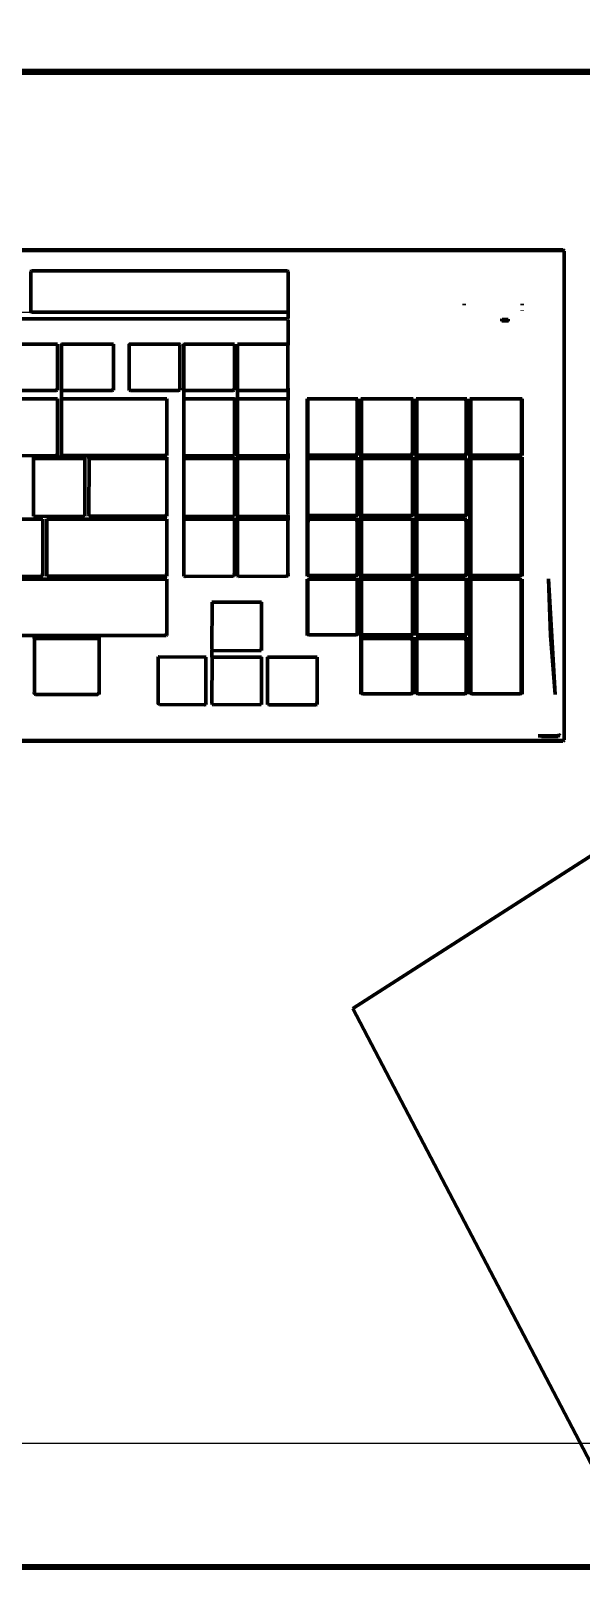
# Model space of a CAD drawing. Header units: millimetres. Extents: x 4307 to 31003, y 2809 to 20009.
# Drawn here: x 15307.6 to 15437.6, y 8490.6 to 8853.5 of the extents above; entities that cross this region are included whole.
import ezdxf

# ---------------------------------------------------------------- set-up
doc = ezdxf.new("R2010")
doc.units = ezdxf.units.MM
doc.layers.add('ProfileEdges', color=7, linetype='Continuous')

msp = doc.modelspace()

# ---------------------------------------------------------------- linework, layer by layer
for p, q in [((15368.2, 8786.99), (15166.43, 8786.99)), ((15368.2, 8787.09), (15368.2, 8786.99)), ((15368.2, 8786.8), (15368.2, 8785.66)), ((15166.43, 8785.66), (15368.2, 8785.66)), ((15418.82, 8785.05), (15420.36, 8785.05)), ((15418.92, 8784.87), (15418.86, 8784.95)), ((15420.36, 8784.95), (15420.29, 8784.87)), ((15420.42, 8785.05), (15420.36, 8785.05)), ((15301.89, 8768.64), (15313.79, 8768.64)), ((15313.79, 8768.98), (15313.88, 8768.98)), ((15313.79, 8768.64), (15313.88, 8768.65)), ((15314.81, 8768.65), (15314.89, 8768.64)), ((15314.89, 8768.64), (15326.79, 8768.61)), ((15326.79, 8768.98), (15327.06, 8768.98)), ((15327.01, 8768.66), (15327.14, 8768.65)), ((15327.06, 8768.98), (15327.14, 8768.98)), ((15330.8, 8768.65), (15330.88, 8768.64)), ((15330.88, 8768.64), (15342.75, 8768.64)), ((15342.75, 8768.98), (15342.84, 8768.98)), ((15342.75, 8768.64), (15342.84, 8768.65)), ((15343.73, 8768.65), (15343.81, 8768.64)), ((15343.81, 8768.64), (15355.61, 8768.64)), ((15355.61, 8768.98), (15355.69, 8768.98)), ((15355.61, 8768.64), (15355.69, 8768.65)), ((15356.38, 8768.98), (15356.72, 8768.98)), ((15356.38, 8768.65), (15356.46, 8768.64)), ((15356.46, 8768.64), (15368.26, 8768.64)), ((15368, 8768.98), (15368.29, 8768.98)), ((15368.26, 8768.64), (15368.34, 8768.65)), ((15368.29, 8768.98), (15368.34, 8768.98)), ((15313.54, 8753.25), (15313.69, 8753.25)), ((15313.75, 8753.26), (15313.88, 8753.25)), ((15313.88, 8753.58), (15313.79, 8753.58)), ((15314.81, 8753.25), (15314.93, 8753.26)), ((15315, 8753.25), (15315.15, 8753.25)), ((15339.37, 8753.25), (15339.53, 8753.25)), ((15339.59, 8753.26), (15339.72, 8753.25)), ((15339.63, 8753.58), (15339.72, 8753.58)), ((15343.73, 8753.25), (15343.85, 8753.26)), ((15343.85, 8753.26), (15343.88, 8753.25)), ((15343.88, 8753.25), (15343.92, 8753.25)), ((15355.35, 8753.25), (15355.61, 8753.25)), ((15355.61, 8753.58), (15355.69, 8753.58)), ((15355.61, 8753.25), (15355.69, 8753.25)), ((15356.38, 8753.58), (15356.72, 8753.58)), ((15356.38, 8753.25), (15356.46, 8753.25)), ((15356.46, 8753.25), (15356.72, 8753.25)), ((15368, 8753.58), (15368.27, 8753.58)), ((15368, 8753.25), (15368.15, 8753.25)), ((15368.21, 8753.26), (15368.34, 8753.25)), ((15368.27, 8753.58), (15368.34, 8753.58)), ((15372.83, 8753.58), (15373.05, 8753.58)), ((15372.83, 8753.25), (15384.83, 8753.25)), ((15373.05, 8753.58), (15373.35, 8753.58)), ((15384.31, 8753.58), (15384.59, 8753.58)), ((15384.59, 8753.58), (15384.83, 8753.58)), ((15385.51, 8753.58), (15385.73, 8753.58)), ((15385.51, 8753.25), (15397.9, 8753.25)), ((15385.73, 8753.58), (15386.03, 8753.58)), ((15397.38, 8753.58), (15397.62, 8753.58)), ((15397.62, 8753.58), (15397.9, 8753.58)), ((15398.58, 8753.58), (15398.8, 8753.58)), ((15398.58, 8753.25), (15410.6, 8753.25)), ((15398.8, 8753.58), (15399.1, 8753.58)), ((15410.09, 8753.58), (15410.36, 8753.58)), ((15410.36, 8753.58), (15410.6, 8753.58)), ((15411.29, 8753.58), (15411.51, 8753.58)), ((15411.29, 8753.25), (15423.65, 8753.25)), ((15411.51, 8753.58), (15411.56, 8753.58)), ((15411.72, 8753.58), (15411.8, 8753.58)), ((15423.13, 8753.58), (15423.43, 8753.58)), ((15423.43, 8753.58), (15423.65, 8753.58)), ((15320.28, 8739.29), (15320.37, 8739.29)), ((15339.63, 8739.29), (15339.72, 8739.29)), ((15355.61, 8739.29), (15355.69, 8739.29)), ((15356.38, 8739.29), (15356.72, 8739.29)), ((15368, 8739.29), (15368.34, 8739.29)), ((15372.83, 8739.29), (15373.05, 8739.29)), ((15373.05, 8739.29), (15384.61, 8739.29)), ((15384.61, 8739.29), (15384.83, 8739.29)), ((15385.51, 8739.29), (15385.73, 8739.29)), ((15385.73, 8739.29), (15397.68, 8739.29)), ((15397.68, 8739.29), (15397.9, 8739.29)), ((15398.58, 8739.29), (15398.8, 8739.29)), ((15398.8, 8739.29), (15410.38, 8739.29)), ((15410.38, 8739.29), (15410.6, 8739.29)), ((15308.23, 8738.96), (15308.31, 8738.96)), ((15308.31, 8738.96), (15320.03, 8738.92)), ((15320.28, 8738.96), (15320.37, 8738.96)), ((15321.31, 8738.96), (15321.4, 8738.96)), ((15339.59, 8738.97), (15339.72, 8738.96)), ((15343.73, 8738.96), (15343.81, 8738.96)), ((15343.81, 8738.96), (15355.35, 8738.92)), ((15355.61, 8738.96), (15355.69, 8738.96)), ((15356.38, 8738.96), (15356.46, 8738.96)), ((15356.46, 8738.96), (15368, 8738.92)), ((15368.26, 8738.96), (15368.34, 8738.96)), ((15372.83, 8738.96), (15384.83, 8738.96)), ((15385.51, 8738.96), (15397.9, 8738.96)), ((15398.58, 8738.96), (15410.6, 8738.96)), ((15298.46, 8724.79), (15310.06, 8724.75)), ((15310.27, 8724.8), (15310.4, 8724.79)), ((15310.4, 8725.12), (15310.31, 8725.12)), ((15311.34, 8725.12), (15311.42, 8725.12)), ((15311.34, 8724.79), (15311.42, 8724.79)), ((15339.59, 8724.8), (15339.72, 8724.79)), ((15339.63, 8725.12), (15339.72, 8725.12)), ((15343.73, 8724.79), (15343.81, 8724.79)), ((15343.81, 8724.79), (15355.35, 8724.75)), ((15355.56, 8724.8), (15355.69, 8724.79)), ((15355.61, 8725.12), (15355.69, 8725.12)), ((15356.38, 8725.12), (15356.72, 8725.12)), ((15356.38, 8724.79), (15356.5, 8724.8)), ((15356.54, 8724.79), (15368, 8724.75)), ((15368, 8725.12), (15368.27, 8725.12)), ((15368.21, 8724.8), (15368.34, 8724.79)), ((15368.27, 8725.12), (15368.34, 8725.12)), ((15372.83, 8725.12), (15373.05, 8725.12)), ((15372.83, 8724.79), (15384.83, 8724.79)), ((15373.05, 8725.12), (15373.35, 8725.12)), ((15384.31, 8725.12), (15384.59, 8725.12)), ((15384.59, 8725.12), (15384.83, 8725.12)), ((15385.51, 8725.12), (15385.73, 8725.12)), ((15385.51, 8724.79), (15397.9, 8724.79)), ((15385.73, 8725.12), (15386.03, 8725.12)), ((15397.38, 8725.12), (15397.68, 8725.12)), ((15397.68, 8725.12), (15397.9, 8725.12)), ((15398.58, 8725.12), (15398.8, 8725.12)), ((15398.58, 8724.79), (15410.6, 8724.79)), ((15398.8, 8725.12), (15399.1, 8725.12)), ((15410.09, 8725.12), (15410.36, 8725.12)), ((15410.36, 8725.12), (15410.6, 8725.12)), ((15411.29, 8725.12), (15411.56, 8725.12)), ((15411.29, 8724.79), (15423.65, 8724.79)), ((15411.72, 8725.12), (15411.8, 8725.12)), ((15423.13, 8725.12), (15423.39, 8725.12)), ((15423.39, 8725.12), (15423.65, 8725.12)), ((15339.37, 8710.79), (15339.53, 8710.79)), ((15339.59, 8710.81), (15339.72, 8710.79)), ((15339.63, 8711.13), (15339.72, 8711.13)), ((15372.83, 8711.13), (15373.05, 8711.13)), ((15372.83, 8710.79), (15384.83, 8710.79)), ((15373.05, 8711.13), (15373.35, 8711.13)), ((15384.31, 8711.13), (15384.61, 8711.13)), ((15384.61, 8711.13), (15384.83, 8711.13)), ((15385.51, 8711.13), (15385.76, 8711.13)), ((15385.51, 8710.79), (15397.9, 8710.79)), ((15385.76, 8711.13), (15386.03, 8711.13)), ((15397.38, 8711.13), (15397.68, 8711.13)), ((15397.68, 8711.13), (15397.9, 8711.13)), ((15398.58, 8711.13), (15398.83, 8711.13)), ((15398.58, 8710.79), (15410.6, 8710.79)), ((15398.83, 8711.13), (15399.1, 8711.13)), ((15410.09, 8711.13), (15410.38, 8711.13)), ((15410.38, 8711.13), (15410.6, 8711.13)), ((15350.35, 8707.24), (15350.44, 8707.24)), ((15350.44, 8707.24), (15361.7, 8707.2)), ((15361.96, 8707.24), (15362.05, 8707.24)), ((15361.98, 8707.57), (15362.05, 8707.57)), ((15308.41, 8697.21), (15308.49, 8697.21)), ((15308.41, 8696.87), (15308.49, 8696.87)), ((15323.58, 8696.89), (15323.71, 8696.87)), ((15323.63, 8697.21), (15323.71, 8697.21)), ((15385.51, 8697.21), (15385.73, 8697.21)), ((15385.51, 8696.87), (15397.9, 8696.87)), ((15385.73, 8697.21), (15397.66, 8697.21)), ((15397.66, 8697.21), (15397.9, 8697.21)), ((15398.58, 8697.21), (15398.8, 8697.21)), ((15398.58, 8696.87), (15410.6, 8696.87)), ((15398.8, 8697.21), (15410.36, 8697.21)), ((15410.36, 8697.21), (15410.6, 8697.21)), ((15411.29, 8697.21), (15411.54, 8697.21)), ((15411.29, 8696.87), (15423.65, 8696.87)), ((15411.54, 8697.21), (15423.39, 8697.21)), ((15423.39, 8697.21), (15423.65, 8697.21)), ((15337.66, 8694.52), (15337.79, 8694.54)), ((15337.82, 8694.52), (15338, 8694.52)), ((15348.63, 8694.5), (15348.89, 8694.49)), ((15348.89, 8694.49), (15348.98, 8694.49)), ((15350.35, 8694.49), (15350.44, 8694.49)), ((15361.7, 8694.49), (15361.96, 8694.49)), ((15361.96, 8694.49), (15362.05, 8694.49)), ((15363.49, 8694.83), (15363.58, 8694.83)), ((15363.49, 8694.49), (15363.58, 8694.49)), ((15374.88, 8694.49), (15375.14, 8694.49)), ((15375.14, 8694.83), (15375.22, 8694.83)), ((15375.14, 8694.49), (15375.22, 8694.49)), ((15433.36, 8686.17), (15433.36, 8693.45)), ((15433.47, 8686.31), (15433.47, 8694.63)), ((15432.19, 8686.93), (15432.49, 8687.31)), ((15432.49, 8687.31), (15432.54, 8687.31)), ((15432.52, 8687.11), (15432.54, 8687.31)), ((15432.54, 8687.35), (15432.54, 8687.31)), ((15433.36, 8686.17), (15433.2, 8686.01)), ((15433.47, 8686.31), (15433.36, 8686.17))]:
    msp.add_line(p, q)
msp.add_lwpolyline([(13395.19, 9764.66), (15918.46, 9764.66), (15918.46, 8520), (13395.19, 8520)], close=True)
at = {"layer": 'ProfileEdges', "lineweight": 211}
for p, q in [((15588.46, 8844.14), (15121.7, 8844.13)), ((15606.81, 8843.51), (15121.77, 8843.51)), ((15140.14, 8843.91), (15588.44, 8843.91)), ((15134.2, 8801.63), (15433.4, 8801.64)), ((15433.25, 8801.81), (15134.37, 8801.81)), ((15433.4, 8801.64), (15433.25, 8801.81)), ((15433.4, 8801.64), (15433.59, 8801.45)), ((15433.59, 8686.16), (15433.59, 8801.45)), ((15307.62, 8796.7), (15307.76, 8796.84)), ((15307.62, 8787.42), (15307.62, 8796.7)), ((15307.76, 8796.84), (15368.2, 8796.84)), ((15368.2, 8796.84), (15368.34, 8796.7)), ((15368.34, 8787.25), (15368.34, 8796.7)), ((15307.35, 8787.42), (15307.62, 8787.42)), ((15307.62, 8787.42), (15307.62, 8787.24)), ((15307.62, 8787.42), (15307.76, 8787.42)), ((15307.76, 8787.09), (15307.62, 8787.24)), ((15307.76, 8787.09), (15368.2, 8787.09)), ((15368.2, 8787.42), (15368.34, 8787.25)), ((15368.2, 8787.09), (15368.34, 8787.25)), ((15368.34, 8785.68), (15368.34, 8787.25)), ((15409.94, 8788.71), (15409.94, 8789.05)), ((15423.65, 8789.05), (15423.65, 8788.71)), ((15423.65, 8787.54), (15423.65, 8787.5)), ((15368.2, 8785.53), (15166.43, 8785.53)), ((15368.2, 8785.53), (15368.34, 8785.68)), ((15368.34, 8785.58), (15368.34, 8785.68)), ((15368.34, 8785.18), (15368.34, 8779.55)), ((15418.82, 8785.05), (15418.81, 8785)), ((15418.81, 8785), (15418.86, 8784.95)), ((15418.81, 8785), (15420.36, 8785)), ((15418.82, 8785.05), (15418.86, 8785.26)), ((15418.86, 8785.43), (15418.86, 8785.3)), ((15418.86, 8785.3), (15418.92, 8785.37)), ((15418.86, 8785.26), (15418.86, 8785.3)), ((15420.29, 8785.37), (15418.92, 8785.37)), ((15420.36, 8785.3), (15420.29, 8785.37)), ((15420.36, 8785.3), (15420.36, 8785.45)), ((15420.36, 8785.3), (15420.36, 8785.05)), ((15420.36, 8785.05), (15420.36, 8785)), ((15420.36, 8785), (15420.36, 8784.95)), ((15420.42, 8785), (15420.36, 8785)), ((15301.85, 8779.55), (15313.77, 8779.55)), ((15313.77, 8779.55), (15313.79, 8779.45)), ((15313.77, 8779.55), (15313.88, 8779.55)), ((15313.86, 8779.05), (15313.79, 8779.45)), ((15313.88, 8779.55), (15313.86, 8779.05)), ((15314.88, 8779.55), (15314.81, 8779.55)), ((15314.81, 8779.55), (15314.83, 8779.43)), ((15314.88, 8779.55), (15314.83, 8779.43)), ((15314.83, 8779.43), (15314.83, 8769.28)), ((15327.06, 8779.55), (15314.88, 8779.55)), ((15327.06, 8779.55), (15327.11, 8779.05)), ((15327.14, 8779.55), (15327.06, 8779.55)), ((15327.14, 8779.55), (15327.11, 8779.05)), ((15330.85, 8779.55), (15330.8, 8779.55)), ((15330.8, 8779.55), (15330.82, 8779.43)), ((15330.85, 8779.55), (15330.82, 8779.43)), ((15330.82, 8768.91), (15330.82, 8779.43)), ((15342.73, 8779.55), (15330.85, 8779.55)), ((15342.73, 8779.55), (15342.75, 8779.45)), ((15342.84, 8779.55), (15342.73, 8779.55)), ((15342.81, 8779.05), (15342.75, 8779.45)), ((15342.81, 8779.05), (15342.84, 8779.55)), ((15343.78, 8779.56), (15343.73, 8779.55)), ((15343.73, 8779.55), (15343.75, 8779.43)), ((15343.78, 8779.56), (15343.75, 8779.43)), ((15343.75, 8768.91), (15343.75, 8779.43)), ((15355.59, 8779.55), (15343.78, 8779.56)), ((15355.59, 8779.55), (15355.61, 8779.45)), ((15355.69, 8779.55), (15355.59, 8779.55)), ((15355.67, 8779.05), (15355.61, 8779.45)), ((15355.67, 8779.05), (15355.69, 8779.55)), ((15356.43, 8779.55), (15356.38, 8779.55)), ((15356.38, 8779.55), (15356.4, 8779.43)), ((15356.43, 8779.55), (15356.4, 8779.43)), ((15356.4, 8779.43), (15356.4, 8769.28)), ((15368.24, 8779.55), (15356.43, 8779.55)), ((15368.24, 8779.55), (15368.26, 8779.45)), ((15368.34, 8779.55), (15368.24, 8779.55)), ((15368.32, 8779.05), (15368.26, 8779.45)), ((15368.32, 8779.05), (15368.34, 8779.55)), ((15313.86, 8769.28), (15313.86, 8779.05)), ((15327.11, 8779.05), (15327.11, 8769.28)), ((15342.81, 8769.28), (15342.81, 8779.05)), ((15355.67, 8769.28), (15355.67, 8779.05)), ((15368.32, 8769.28), (15368.32, 8779.05)), ((15313.54, 8768.55), (15302.15, 8768.55)), ((15313.79, 8768.64), (15313.54, 8768.55)), ((15313.86, 8769.28), (15313.79, 8768.98)), ((15313.79, 8768.98), (15313.79, 8768.64)), ((15313.86, 8769.28), (15313.88, 8768.98)), ((15313.88, 8768.98), (15313.88, 8768.65)), ((15314.81, 8768.92), (15314.83, 8769.28)), ((15314.81, 8768.92), (15314.81, 8768.65)), ((15314.89, 8768.64), (15314.81, 8768.92)), ((15314.81, 8766.63), (15314.81, 8768.65)), ((15315.15, 8768.55), (15314.89, 8768.64)), ((15326.79, 8768.61), (15315.15, 8768.55)), ((15327.01, 8768.66), (15326.79, 8768.61)), ((15327.01, 8768.66), (15327.05, 8768.89)), ((15327.06, 8768.98), (15327.05, 8768.89)), ((15327.11, 8769.28), (15327.06, 8768.98)), ((15327.11, 8769.28), (15327.14, 8768.98)), ((15327.14, 8768.65), (15327.14, 8768.98)), ((15330.82, 8768.91), (15330.8, 8768.65)), ((15330.82, 8768.91), (15330.88, 8768.64)), ((15330.88, 8768.64), (15331.14, 8768.55)), ((15342.49, 8768.55), (15331.14, 8768.55)), ((15342.49, 8768.55), (15342.75, 8768.64)), ((15342.75, 8768.98), (15342.81, 8769.28)), ((15342.75, 8768.64), (15342.75, 8768.98)), ((15342.84, 8768.98), (15342.81, 8769.28)), ((15342.84, 8768.65), (15342.84, 8768.98)), ((15343.75, 8768.91), (15343.73, 8768.65)), ((15343.73, 8766.63), (15343.73, 8768.65)), ((15343.75, 8768.91), (15343.81, 8768.64)), ((15343.81, 8768.64), (15344.07, 8768.55)), ((15355.35, 8768.55), (15344.07, 8768.55)), ((15355.35, 8768.55), (15355.61, 8768.64)), ((15355.61, 8768.98), (15355.67, 8769.28)), ((15355.61, 8768.64), (15355.61, 8768.98)), ((15355.69, 8768.98), (15355.67, 8769.28)), ((15355.69, 8768.65), (15355.69, 8768.98)), ((15356.4, 8769.28), (15356.38, 8768.98)), ((15356.38, 8768.89), (15356.38, 8768.98)), ((15356.38, 8768.89), (15356.46, 8768.64)), ((15356.38, 8768.89), (15356.38, 8768.65)), ((15356.38, 8766.63), (15356.38, 8768.65)), ((15356.46, 8768.64), (15356.72, 8768.55)), ((15368, 8768.55), (15356.72, 8768.55)), ((15368, 8768.55), (15368.26, 8768.64)), ((15368.26, 8768.64), (15368.29, 8768.98)), ((15368.29, 8768.98), (15368.32, 8769.28)), ((15368.34, 8768.98), (15368.32, 8769.28)), ((15368.34, 8768.65), (15368.34, 8768.98)), ((15368.34, 8768.65), (15368.34, 8766.63)), ((15313.81, 8766.64), (15301.88, 8766.63)), ((15313.81, 8766.64), (15313.86, 8766.13)), ((15313.88, 8766.63), (15313.81, 8766.64)), ((15313.88, 8766.63), (15313.86, 8766.13)), ((15313.86, 8753.89), (15313.86, 8766.13)), ((15314.88, 8766.63), (15314.81, 8766.63)), ((15314.81, 8766.63), (15314.83, 8766.51)), ((15314.88, 8766.63), (15314.83, 8766.51)), ((15314.83, 8766.51), (15314.83, 8753.89)), ((15339.64, 8766.64), (15314.88, 8766.63)), ((15339.64, 8766.64), (15339.7, 8766.13)), ((15339.72, 8766.63), (15339.64, 8766.64)), ((15339.7, 8766.13), (15339.72, 8766.63)), ((15339.7, 8753.89), (15339.7, 8766.13)), ((15343.78, 8766.63), (15343.73, 8766.63)), ((15343.73, 8766.63), (15343.75, 8766.51)), ((15343.75, 8766.51), (15343.78, 8766.63)), ((15343.75, 8753.51), (15343.75, 8766.51)), ((15355.64, 8766.64), (15343.78, 8766.63)), ((15355.67, 8766.51), (15355.64, 8766.64)), ((15355.69, 8766.63), (15355.64, 8766.64)), ((15355.69, 8766.63), (15355.67, 8766.51)), ((15355.67, 8766.51), (15355.67, 8753.89)), ((15355.69, 8766.63), (15355.69, 8766.96)), ((15356.43, 8766.63), (15356.38, 8766.63)), ((15356.38, 8766.63), (15356.4, 8766.51)), ((15356.4, 8766.51), (15356.43, 8766.63)), ((15356.4, 8766.51), (15356.4, 8753.89)), ((15368.27, 8766.64), (15356.43, 8766.63)), ((15368.32, 8766.13), (15368.27, 8766.64)), ((15368.34, 8766.63), (15368.27, 8766.64)), ((15368.32, 8766.13), (15368.34, 8766.63)), ((15368.32, 8753.89), (15368.32, 8766.13)), ((15373.09, 8766.58), (15372.83, 8766.63)), ((15372.83, 8766.63), (15372.83, 8753.58)), ((15373.03, 8766.32), (15373.09, 8766.58)), ((15373.03, 8766.32), (15373.03, 8753.7)), ((15373.09, 8766.58), (15373.21, 8766.63)), ((15382.95, 8766.63), (15373.21, 8766.63)), ((15384.31, 8766.62), (15382.95, 8766.63)), ((15384.83, 8766.63), (15384.31, 8766.62)), ((15384.53, 8766.57), (15384.31, 8766.62)), ((15384.57, 8766.34), (15384.53, 8766.57)), ((15384.57, 8766.34), (15384.64, 8765.95)), ((15384.64, 8765.95), (15384.64, 8754.07)), ((15384.83, 8753.58), (15384.83, 8766.63)), ((15385.77, 8766.58), (15385.51, 8766.63)), ((15385.51, 8766.63), (15385.51, 8753.58)), ((15385.77, 8766.58), (15385.71, 8766.32)), ((15385.71, 8753.7), (15385.71, 8766.32)), ((15385.77, 8766.58), (15385.89, 8766.63)), ((15397.52, 8766.63), (15385.89, 8766.63)), ((15397.52, 8766.63), (15397.64, 8766.58)), ((15397.9, 8766.63), (15397.64, 8766.58)), ((15397.64, 8766.58), (15397.71, 8765.95)), ((15397.71, 8754.07), (15397.71, 8765.95)), ((15397.9, 8753.58), (15397.9, 8766.63)), ((15398.58, 8766.63), (15398.58, 8753.58)), ((15398.84, 8766.58), (15398.58, 8766.63)), ((15398.84, 8766.58), (15398.78, 8766.32)), ((15398.78, 8766.32), (15398.78, 8753.7)), ((15398.84, 8766.58), (15398.96, 8766.63)), ((15408.72, 8766.63), (15398.96, 8766.63)), ((15410.09, 8766.62), (15408.72, 8766.63)), ((15410.6, 8766.63), (15410.09, 8766.62)), ((15410.3, 8766.57), (15410.09, 8766.62)), ((15410.3, 8766.57), (15410.35, 8766.34)), ((15410.35, 8766.34), (15410.41, 8765.95)), ((15410.41, 8765.95), (15410.41, 8754.07)), ((15410.6, 8766.63), (15410.6, 8753.58)), ((15411.54, 8766.58), (15411.29, 8766.63)), ((15411.29, 8766.63), (15411.29, 8753.58)), ((15411.48, 8766.32), (15411.54, 8766.58)), ((15411.48, 8766.32), (15411.48, 8753.7)), ((15411.54, 8766.58), (15411.66, 8766.63)), ((15423.27, 8766.63), (15411.66, 8766.63)), ((15423.27, 8766.63), (15423.39, 8766.58)), ((15423.65, 8766.63), (15423.39, 8766.58)), ((15423.39, 8766.58), (15423.46, 8766.32)), ((15423.46, 8753.7), (15423.46, 8766.32)), ((15423.65, 8753.58), (15423.65, 8766.63)), ((15313.79, 8753.58), (15313.86, 8753.89)), ((15313.86, 8753.89), (15313.88, 8753.58)), ((15314.83, 8753.89), (15314.81, 8753.58)), ((15339.63, 8753.58), (15339.7, 8753.89)), ((15339.72, 8753.58), (15339.7, 8753.89)), ((15355.67, 8753.89), (15355.69, 8753.58)), ((15356.38, 8753.58), (15356.4, 8753.89)), ((15368.27, 8753.58), (15368.32, 8753.89)), ((15368.34, 8753.58), (15368.32, 8753.89)), ((15373.05, 8753.58), (15373.03, 8753.7)), ((15384.59, 8753.58), (15384.64, 8754.07)), ((15385.71, 8753.7), (15385.73, 8753.58)), ((15397.64, 8753.68), (15397.62, 8753.58)), ((15397.71, 8754.07), (15397.64, 8753.68)), ((15398.8, 8753.58), (15398.78, 8753.7)), ((15410.36, 8753.58), (15410.41, 8754.07)), ((15411.48, 8753.7), (15411.51, 8753.58)), ((15423.43, 8753.58), (15423.46, 8753.7)), ((15313.54, 8753.21), (15302.15, 8753.16)), ((15308.23, 8752.83), (15308.23, 8752.5)), ((15320.37, 8752.83), (15308.23, 8752.83)), ((15308.3, 8752.5), (15308.23, 8752.5)), ((15308.23, 8752.5), (15308.25, 8752.38)), ((15308.25, 8752.38), (15308.23, 8739.29)), ((15308.3, 8752.5), (15308.25, 8752.38)), ((15308.36, 8752.63), (15308.3, 8752.5)), ((15320.32, 8752.5), (15308.3, 8752.5)), ((15308.57, 8752.73), (15308.36, 8752.63)), ((15320.03, 8752.73), (15308.57, 8752.73)), ((15313.69, 8753.25), (15313.54, 8753.21)), ((15313.75, 8753.26), (15313.69, 8753.25)), ((15313.79, 8753.49), (15313.75, 8753.26)), ((15313.79, 8753.49), (15313.79, 8753.58)), ((15313.88, 8753.25), (15313.88, 8753.58)), ((15314.83, 8753.51), (15314.81, 8753.58)), ((15314.81, 8753.25), (15314.83, 8753.51)), ((15314.93, 8753.26), (15314.83, 8753.51)), ((15315, 8753.25), (15314.93, 8753.26)), ((15315.15, 8753.21), (15315, 8753.25)), ((15339.37, 8753.21), (15315.15, 8753.21)), ((15320.03, 8752.73), (15320.28, 8752.64)), ((15320.32, 8752.5), (15320.28, 8752.64)), ((15320.37, 8752.5), (15320.32, 8752.5)), ((15320.35, 8752.38), (15320.32, 8752.5)), ((15320.37, 8752.5), (15320.35, 8752.38)), ((15320.35, 8752.38), (15320.35, 8739.59)), ((15320.37, 8752.5), (15320.37, 8752.83)), ((15321.31, 8752.83), (15321.31, 8752.5)), ((15339.72, 8752.83), (15321.31, 8752.83)), ((15321.36, 8752.5), (15321.31, 8752.5)), ((15321.31, 8752.5), (15321.34, 8752.38)), ((15321.34, 8752.38), (15321.31, 8739.29)), ((15321.34, 8752.38), (15321.36, 8752.5)), ((15321.36, 8752.5), (15321.4, 8752.64)), ((15339.65, 8752.5), (15321.36, 8752.5)), ((15321.66, 8752.68), (15321.4, 8752.64)), ((15339.37, 8752.68), (15321.66, 8752.68)), ((15339.37, 8753.21), (15339.53, 8753.25)), ((15339.37, 8752.68), (15339.63, 8752.64)), ((15339.53, 8753.25), (15339.59, 8753.26)), ((15339.63, 8753.49), (15339.59, 8753.26)), ((15339.63, 8753.49), (15339.63, 8753.58)), ((15339.63, 8752.64), (15339.65, 8752.5)), ((15339.72, 8752.5), (15339.65, 8752.5)), ((15339.65, 8752.5), (15339.7, 8752)), ((15339.7, 8752), (15339.72, 8752.5)), ((15339.7, 8752), (15339.7, 8739.59)), ((15339.72, 8753.25), (15339.72, 8753.58)), ((15339.72, 8752.5), (15339.72, 8752.83)), ((15343.75, 8753.51), (15343.73, 8753.25)), ((15343.73, 8752.83), (15343.73, 8753.25)), ((15355.69, 8752.83), (15343.73, 8752.83)), ((15343.73, 8752.5), (15343.73, 8752.83)), ((15343.8, 8752.5), (15343.73, 8752.5)), ((15343.73, 8752.5), (15343.75, 8752.38)), ((15343.75, 8753.51), (15343.85, 8753.26)), ((15343.8, 8752.5), (15343.75, 8752.38)), ((15343.75, 8752.38), (15343.75, 8739.22)), ((15343.85, 8752.63), (15343.8, 8752.5)), ((15355.64, 8752.5), (15343.8, 8752.5)), ((15343.92, 8753.25), (15343.85, 8753.26)), ((15344.07, 8752.73), (15343.85, 8752.63)), ((15344.07, 8753.16), (15343.92, 8753.25)), ((15355.35, 8753.16), (15344.07, 8753.16)), ((15355.35, 8752.73), (15344.07, 8752.73)), ((15355.61, 8753.25), (15355.35, 8753.16)), ((15355.61, 8752.64), (15355.35, 8752.73)), ((15355.61, 8753.25), (15355.67, 8753.51)), ((15355.64, 8752.5), (15355.61, 8752.64)), ((15355.67, 8752.38), (15355.64, 8752.5)), ((15355.69, 8752.5), (15355.64, 8752.5)), ((15355.69, 8753.58), (15355.67, 8753.51)), ((15355.69, 8753.25), (15355.67, 8753.51)), ((15355.69, 8752.5), (15355.67, 8752.38)), ((15355.67, 8752.38), (15355.67, 8739.59)), ((15355.69, 8752.5), (15355.69, 8752.83)), ((15356.4, 8753.51), (15356.38, 8753.58)), ((15356.38, 8753.37), (15356.4, 8753.51)), ((15356.38, 8753.37), (15356.38, 8753.25)), ((15356.38, 8752.83), (15356.38, 8753.25)), ((15368.34, 8752.83), (15356.38, 8752.83)), ((15356.38, 8752.5), (15356.38, 8752.83)), ((15356.43, 8752.5), (15356.38, 8752.5)), ((15356.38, 8752.5), (15356.4, 8752.38)), ((15356.4, 8752.38), (15356.38, 8739.29)), ((15356.4, 8753.51), (15356.46, 8753.25)), ((15356.4, 8752.38), (15356.43, 8752.5)), ((15356.43, 8752.5), (15356.46, 8752.64)), ((15368.29, 8752.5), (15356.43, 8752.5)), ((15356.72, 8753.16), (15356.46, 8753.25)), ((15356.46, 8752.64), (15356.72, 8752.73)), ((15368, 8753.21), (15356.72, 8753.16)), ((15368, 8752.73), (15356.72, 8752.73)), ((15368.15, 8753.25), (15368, 8753.21)), ((15368.26, 8752.64), (15368, 8752.73)), ((15368.21, 8753.26), (15368.15, 8753.25)), ((15368.21, 8753.26), (15368.26, 8753.49)), ((15368.26, 8753.49), (15368.27, 8753.58)), ((15368.29, 8752.5), (15368.26, 8752.64)), ((15368.32, 8752.38), (15368.29, 8752.5)), ((15368.34, 8752.5), (15368.29, 8752.5)), ((15368.32, 8752.38), (15368.34, 8752.5)), ((15368.32, 8752.38), (15368.32, 8739.59)), ((15368.34, 8753.25), (15368.34, 8753.58)), ((15368.34, 8753.25), (15368.34, 8752.83)), ((15368.34, 8752.83), (15368.34, 8752.5)), ((15372.83, 8753.25), (15372.83, 8753.58)), ((15372.83, 8752.83), (15372.83, 8753.25)), ((15384.83, 8752.83), (15372.83, 8752.83)), ((15372.83, 8752.5), (15372.83, 8752.83)), ((15372.83, 8752.5), (15372.83, 8739.29)), ((15373.25, 8752.5), (15372.83, 8752.5)), ((15373.13, 8752.44), (15373.03, 8752.19)), ((15373.03, 8752.19), (15373.03, 8739.4)), ((15373.09, 8753.44), (15373.05, 8753.58)), ((15373.35, 8753.34), (15373.09, 8753.44)), ((15373.25, 8752.5), (15373.13, 8752.44)), ((15373.35, 8752.55), (15373.25, 8752.5)), ((15384.45, 8752.5), (15373.25, 8752.5)), ((15384.31, 8753.4), (15373.35, 8753.34)), ((15384.31, 8752.55), (15373.35, 8752.55)), ((15384.31, 8753.4), (15384.57, 8753.44)), ((15384.31, 8752.55), (15384.45, 8752.5)), ((15384.45, 8752.5), (15384.57, 8752.45)), ((15384.57, 8753.44), (15384.59, 8753.58)), ((15384.83, 8752.5), (15384.57, 8752.45)), ((15384.57, 8752.45), (15384.64, 8752.19)), ((15384.64, 8739.4), (15384.64, 8752.19)), ((15384.83, 8753.25), (15384.83, 8753.58)), ((15384.83, 8752.5), (15384.83, 8752.83)), ((15384.83, 8752.5), (15384.83, 8739.29)), ((15385.51, 8753.25), (15385.51, 8753.58)), ((15385.51, 8752.83), (15385.51, 8753.25)), ((15397.9, 8752.83), (15385.51, 8752.83)), ((15385.51, 8752.5), (15385.51, 8752.83)), ((15385.51, 8752.5), (15385.51, 8739.29)), ((15385.93, 8752.5), (15385.51, 8752.5)), ((15385.81, 8752.44), (15385.71, 8752.19)), ((15385.71, 8739.4), (15385.71, 8752.19)), ((15385.73, 8753.58), (15385.77, 8753.44)), ((15385.77, 8753.44), (15386.03, 8753.34)), ((15385.93, 8752.5), (15385.81, 8752.44)), ((15386.03, 8752.55), (15385.93, 8752.5)), ((15397.52, 8752.5), (15385.93, 8752.5)), ((15397.38, 8753.4), (15386.03, 8753.34)), ((15397.38, 8752.55), (15386.03, 8752.55)), ((15397.6, 8753.45), (15397.38, 8753.4)), ((15397.38, 8752.55), (15397.52, 8752.5)), ((15397.52, 8752.5), (15397.64, 8752.45)), ((15397.62, 8753.58), (15397.6, 8753.45)), ((15397.9, 8752.5), (15397.64, 8752.45)), ((15397.71, 8752.19), (15397.64, 8752.45)), ((15397.71, 8739.4), (15397.71, 8752.19)), ((15397.9, 8753.25), (15397.9, 8753.58)), ((15397.9, 8752.5), (15397.9, 8752.83)), ((15397.9, 8739.29), (15397.9, 8752.5)), ((15398.58, 8753.25), (15398.58, 8753.58)), ((15398.58, 8752.83), (15398.58, 8753.25)), ((15410.6, 8752.83), (15398.58, 8752.83)), ((15398.58, 8752.5), (15398.58, 8752.83)), ((15398.58, 8752.5), (15398.58, 8739.29)), ((15399, 8752.5), (15398.58, 8752.5)), ((15398.88, 8752.44), (15398.78, 8752.19)), ((15398.78, 8752.19), (15398.78, 8739.4)), ((15398.84, 8753.44), (15398.8, 8753.58)), ((15398.84, 8753.44), (15399.1, 8753.34)), ((15399, 8752.5), (15398.88, 8752.44)), ((15399.1, 8752.55), (15399, 8752.5)), ((15410.22, 8752.5), (15399, 8752.5)), ((15410.09, 8753.4), (15399.1, 8753.34)), ((15410.09, 8752.55), (15399.1, 8752.55)), ((15410.09, 8753.4), (15410.35, 8753.44)), ((15410.09, 8752.55), (15410.22, 8752.5)), ((15410.22, 8752.5), (15410.35, 8752.45)), ((15410.35, 8753.44), (15410.36, 8753.58)), ((15410.6, 8752.5), (15410.35, 8752.45)), ((15410.41, 8752.19), (15410.35, 8752.45)), ((15410.41, 8739.4), (15410.41, 8752.19)), ((15410.6, 8753.25), (15410.6, 8753.58)), ((15410.6, 8752.5), (15410.6, 8739.29)), ((15411.29, 8753.25), (15411.29, 8753.58)), ((15411.29, 8752.83), (15411.29, 8753.25)), ((15423.65, 8752.83), (15411.29, 8752.83)), ((15411.29, 8752.5), (15411.29, 8752.83)), ((15411.54, 8752.45), (15411.29, 8752.5)), ((15411.29, 8752.5), (15411.29, 8725.12)), ((15411.51, 8753.58), (15411.54, 8753.44)), ((15411.8, 8753.34), (15411.54, 8753.44)), ((15411.66, 8752.5), (15411.54, 8752.45)), ((15411.54, 8725.22), (15411.54, 8752.45)), ((15411.8, 8752.55), (15411.66, 8752.5)), ((15423.27, 8752.5), (15411.66, 8752.5)), ((15423.13, 8753.4), (15411.8, 8753.34)), ((15423.13, 8752.55), (15411.8, 8752.55)), ((15423.39, 8753.44), (15423.13, 8753.4)), ((15423.27, 8752.5), (15423.13, 8752.55)), ((15423.39, 8752.45), (15423.27, 8752.5)), ((15423.39, 8753.44), (15423.43, 8753.58)), ((15423.65, 8752.5), (15423.39, 8752.45)), ((15423.39, 8725.12), (15423.39, 8752.45)), ((15423.65, 8753.25), (15423.65, 8753.58)), ((15423.65, 8752.83), (15423.65, 8752.5)), ((15423.65, 8752.5), (15423.65, 8725.12)), ((15308.25, 8739.22), (15308.23, 8739.29)), ((15308.23, 8738.96), (15308.25, 8739.22)), ((15308.25, 8739.22), (15308.31, 8738.96)), ((15320.28, 8738.96), (15320.35, 8739.22)), ((15320.35, 8739.59), (15320.37, 8739.29)), ((15320.37, 8739.29), (15320.35, 8739.22)), ((15320.37, 8738.96), (15320.35, 8739.22)), ((15321.34, 8739.22), (15321.31, 8739.29)), ((15321.31, 8738.96), (15321.34, 8739.22)), ((15321.34, 8739.22), (15321.4, 8738.96)), ((15339.63, 8739.2), (15339.59, 8738.97)), ((15339.7, 8739.59), (15339.63, 8739.29)), ((15339.63, 8739.29), (15339.63, 8739.2)), ((15339.72, 8739.29), (15339.7, 8739.59)), ((15339.72, 8738.96), (15339.72, 8739.29)), ((15343.75, 8739.22), (15343.73, 8738.96)), ((15343.75, 8739.22), (15343.81, 8738.96)), ((15355.61, 8738.96), (15355.67, 8739.22)), ((15355.67, 8739.59), (15355.69, 8739.29)), ((15355.69, 8739.29), (15355.67, 8739.22)), ((15355.69, 8738.96), (15355.67, 8739.22)), ((15356.4, 8739.22), (15356.38, 8739.29)), ((15356.38, 8738.96), (15356.4, 8739.22)), ((15356.4, 8739.22), (15356.46, 8738.96)), ((15368.26, 8738.96), (15368.32, 8739.22)), ((15368.32, 8739.59), (15368.34, 8739.29)), ((15368.34, 8739.29), (15368.32, 8739.22)), ((15368.34, 8738.96), (15368.32, 8739.22)), ((15372.83, 8738.96), (15372.83, 8739.29)), ((15373.05, 8739.29), (15373.03, 8739.4)), ((15373.09, 8739.14), (15373.05, 8739.29)), ((15384.61, 8739.29), (15384.57, 8739.14)), ((15384.64, 8739.4), (15384.61, 8739.29)), ((15384.83, 8738.96), (15384.83, 8739.29)), ((15385.51, 8739.29), (15385.51, 8738.96)), ((15385.71, 8739.4), (15385.73, 8739.29)), ((15385.73, 8739.29), (15385.77, 8739.14)), ((15397.68, 8739.29), (15397.64, 8739.14)), ((15397.71, 8739.4), (15397.68, 8739.29)), ((15397.9, 8738.96), (15397.9, 8739.29)), ((15398.58, 8738.96), (15398.58, 8739.29)), ((15398.78, 8739.4), (15398.8, 8739.29)), ((15398.8, 8739.29), (15398.84, 8739.14)), ((15410.38, 8739.29), (15410.35, 8739.14)), ((15410.41, 8739.4), (15410.38, 8739.29)), ((15410.6, 8738.96), (15410.6, 8739.29)), ((15310.33, 8738.21), (15298.44, 8738.21)), ((15308.31, 8738.96), (15308.57, 8738.86)), ((15320.03, 8738.92), (15308.57, 8738.86)), ((15310.38, 8737.71), (15310.33, 8738.21)), ((15310.4, 8738.21), (15310.33, 8738.21)), ((15310.4, 8738.21), (15310.38, 8737.71)), ((15310.38, 8737.71), (15310.38, 8725.42)), ((15311.41, 8738.21), (15311.34, 8738.21)), ((15311.34, 8738.21), (15311.36, 8738.09)), ((15311.36, 8738.09), (15311.41, 8738.21)), ((15311.36, 8738.09), (15311.36, 8725.42)), ((15339.65, 8738.21), (15311.41, 8738.21)), ((15320.28, 8738.96), (15320.03, 8738.92)), ((15321.4, 8738.96), (15321.66, 8738.92)), ((15339.37, 8738.92), (15321.66, 8738.92)), ((15331.52, 8738.54), (15331.1, 8738.54)), ((15335.29, 8738.39), (15335.06, 8738.39)), ((15339.37, 8738.92), (15339.59, 8738.97)), ((15339.65, 8738.21), (15339.7, 8737.71)), ((15339.72, 8738.21), (15339.65, 8738.21)), ((15339.7, 8737.71), (15339.72, 8738.21)), ((15339.7, 8725.42), (15339.7, 8737.71)), ((15343.73, 8738.96), (15343.73, 8738.21)), ((15343.8, 8738.21), (15343.73, 8738.21)), ((15343.73, 8738.21), (15343.75, 8738.09)), ((15343.8, 8738.21), (15343.75, 8738.09)), ((15343.75, 8725.05), (15343.75, 8738.09)), ((15355.62, 8738.21), (15343.8, 8738.21)), ((15343.81, 8738.96), (15344.07, 8738.86)), ((15355.35, 8738.92), (15344.07, 8738.86)), ((15355.61, 8738.96), (15355.35, 8738.92)), ((15355.67, 8737.71), (15355.62, 8738.21)), ((15355.69, 8738.21), (15355.62, 8738.21)), ((15355.67, 8737.71), (15355.69, 8738.21)), ((15355.67, 8725.42), (15355.67, 8737.71)), ((15355.69, 8738.21), (15355.69, 8738.54)), ((15356.38, 8738.96), (15356.38, 8738.21)), ((15356.45, 8738.21), (15356.38, 8738.21)), ((15356.38, 8738.21), (15356.4, 8738.09)), ((15356.4, 8738.09), (15356.45, 8738.21)), ((15356.4, 8738.09), (15356.4, 8725.42)), ((15368.27, 8738.21), (15356.45, 8738.21)), ((15356.46, 8738.96), (15356.72, 8738.86)), ((15368, 8738.92), (15356.72, 8738.86)), ((15368.26, 8738.96), (15368, 8738.92)), ((15368.32, 8737.71), (15368.27, 8738.21)), ((15368.34, 8738.21), (15368.27, 8738.21)), ((15368.32, 8737.71), (15368.34, 8738.21)), ((15368.32, 8725.42), (15368.32, 8737.71)), ((15368.34, 8738.21), (15368.34, 8738.96)), ((15372.83, 8738.21), (15372.83, 8738.96)), ((15372.83, 8738.21), (15372.83, 8725.12)), ((15373.09, 8738.16), (15372.83, 8738.21)), ((15373.03, 8737.9), (15373.09, 8738.16)), ((15373.03, 8737.9), (15373.03, 8725.23)), ((15373.09, 8739.14), (15373.35, 8739.05)), ((15373.21, 8738.21), (15373.09, 8738.16)), ((15373.09, 8737.51), (15373.09, 8738.16)), ((15382.95, 8738.21), (15373.21, 8738.21)), ((15384.31, 8739.11), (15373.35, 8739.05)), ((15384.31, 8738.2), (15382.95, 8738.21)), ((15384.57, 8739.14), (15384.31, 8739.11)), ((15384.83, 8738.21), (15384.31, 8738.2)), ((15384.53, 8738.15), (15384.31, 8738.2)), ((15384.57, 8737.92), (15384.53, 8738.15)), ((15384.57, 8737.92), (15384.64, 8737.52)), ((15384.64, 8725.61), (15384.64, 8737.52)), ((15384.83, 8738.21), (15384.83, 8738.54)), ((15384.83, 8725.12), (15384.83, 8738.21)), ((15385.51, 8738.96), (15385.51, 8738.21)), ((15385.51, 8738.21), (15385.51, 8725.12)), ((15385.93, 8738.21), (15385.51, 8738.21)), ((15385.81, 8738.15), (15385.71, 8737.9)), ((15385.71, 8725.23), (15385.71, 8737.9)), ((15385.77, 8739.14), (15386.03, 8739.05)), ((15385.93, 8738.21), (15385.81, 8738.15)), ((15397.52, 8738.21), (15385.93, 8738.21)), ((15397.38, 8739.05), (15386.03, 8739.05)), ((15397.64, 8739.14), (15397.38, 8739.05)), ((15397.52, 8738.21), (15397.64, 8738.16)), ((15397.9, 8738.21), (15397.64, 8738.16)), ((15397.64, 8738.16), (15397.71, 8737.9)), ((15397.71, 8725.23), (15397.71, 8737.9)), ((15397.9, 8738.21), (15397.9, 8738.54)), ((15397.9, 8725.12), (15397.9, 8738.21)), ((15398.58, 8738.21), (15398.58, 8738.96)), ((15398.58, 8738.21), (15398.58, 8725.12)), ((15399, 8738.21), (15398.58, 8738.21)), ((15398.88, 8738.15), (15398.78, 8737.9)), ((15398.78, 8737.9), (15398.78, 8725.23)), ((15399.1, 8739.05), (15398.84, 8739.14)), ((15399, 8738.21), (15398.88, 8738.15)), ((15408.72, 8738.21), (15399, 8738.21)), ((15410.09, 8739.11), (15399.1, 8739.05)), ((15410.09, 8738.2), (15408.72, 8738.21)), ((15410.35, 8739.14), (15410.09, 8739.11)), ((15410.6, 8738.21), (15410.09, 8738.2)), ((15410.3, 8738.15), (15410.09, 8738.2)), ((15410.35, 8737.92), (15410.3, 8738.15)), ((15410.35, 8737.92), (15410.41, 8737.52)), ((15410.41, 8737.52), (15410.41, 8725.61)), ((15410.6, 8738.21), (15410.6, 8725.12)), ((15310.06, 8724.75), (15298.71, 8724.69)), ((15310.27, 8724.8), (15310.06, 8724.75)), ((15310.27, 8724.8), (15310.31, 8725.03)), ((15310.38, 8725.42), (15310.31, 8725.12)), ((15310.31, 8725.12), (15310.31, 8725.03)), ((15310.38, 8725.42), (15310.4, 8725.12)), ((15310.4, 8724.79), (15310.4, 8725.12)), ((15311.34, 8725.12), (15311.36, 8725.42)), ((15311.36, 8725.05), (15311.34, 8725.12)), ((15311.34, 8724.79), (15311.36, 8725.05)), ((15311.36, 8725.05), (15311.42, 8724.79)), ((15311.68, 8724.75), (15311.42, 8724.79)), ((15339.37, 8724.75), (15311.68, 8724.75)), ((15339.37, 8724.75), (15339.59, 8724.8)), ((15339.59, 8724.8), (15339.63, 8725.03)), ((15339.63, 8725.12), (15339.7, 8725.42)), ((15339.63, 8725.03), (15339.63, 8725.12)), ((15339.72, 8725.12), (15339.7, 8725.42)), ((15339.72, 8724.79), (15339.72, 8725.12)), ((15343.75, 8725.05), (15343.73, 8724.79)), ((15343.75, 8725.05), (15343.81, 8724.79)), ((15343.81, 8724.79), (15344.07, 8724.69)), ((15355.35, 8724.75), (15344.07, 8724.69)), ((15355.56, 8724.8), (15355.35, 8724.75)), ((15355.61, 8725.03), (15355.56, 8724.8)), ((15355.61, 8725.12), (15355.67, 8725.42)), ((15355.61, 8725.03), (15355.61, 8725.12)), ((15355.69, 8725.12), (15355.67, 8725.42)), ((15355.69, 8724.79), (15355.69, 8725.12)), ((15356.38, 8725.12), (15356.4, 8725.42)), ((15356.4, 8725.05), (15356.38, 8725.12)), ((15356.4, 8725.05), (15356.38, 8724.79)), ((15356.5, 8724.8), (15356.4, 8725.05)), ((15356.54, 8724.79), (15356.5, 8724.8)), ((15356.72, 8724.69), (15356.54, 8724.79)), ((15368, 8724.75), (15356.72, 8724.69)), ((15368.21, 8724.8), (15368, 8724.75)), ((15368.21, 8724.8), (15368.26, 8725.03)), ((15368.27, 8725.12), (15368.26, 8725.03)), ((15368.32, 8725.42), (15368.27, 8725.12)), ((15368.34, 8725.12), (15368.32, 8725.42)), ((15368.34, 8724.79), (15368.34, 8725.12)), ((15372.83, 8724.79), (15372.83, 8725.12)), ((15373.03, 8725.23), (15373.05, 8725.12)), ((15373.05, 8725.12), (15373.09, 8724.97)), ((15373.35, 8724.88), (15373.09, 8724.97)), ((15384.31, 8724.94), (15373.35, 8724.88)), ((15384.31, 8724.94), (15384.57, 8724.97)), ((15384.57, 8724.97), (15384.59, 8725.12)), ((15384.59, 8725.12), (15384.64, 8725.61)), ((15384.83, 8724.79), (15384.83, 8725.12)), ((15385.51, 8724.79), (15385.51, 8725.12)), ((15385.51, 8724.04), (15385.51, 8724.79)), ((15385.71, 8725.23), (15385.73, 8725.12)), ((15385.73, 8725.12), (15385.77, 8724.97)), ((15385.77, 8724.97), (15386.03, 8724.88)), ((15397.38, 8724.88), (15386.03, 8724.88)), ((15397.38, 8724.88), (15397.64, 8724.97)), ((15397.68, 8725.12), (15397.64, 8724.97)), ((15397.71, 8725.23), (15397.68, 8725.12)), ((15397.9, 8724.79), (15397.9, 8725.12)), ((15398.58, 8724.79), (15398.58, 8725.12)), ((15398.58, 8724.04), (15398.58, 8724.79)), ((15398.78, 8725.23), (15398.8, 8725.12)), ((15398.8, 8725.12), (15398.84, 8724.97)), ((15398.84, 8724.97), (15399.1, 8724.88)), ((15410.09, 8724.94), (15399.1, 8724.88)), ((15410.35, 8724.97), (15410.09, 8724.94)), ((15410.35, 8724.97), (15410.36, 8725.12)), ((15410.36, 8725.12), (15410.41, 8725.61)), ((15410.6, 8724.79), (15410.6, 8725.12)), ((15411.29, 8724.79), (15411.29, 8725.12)), ((15411.29, 8724.04), (15411.29, 8724.79)), ((15411.54, 8725.22), (15411.56, 8725.12)), ((15411.56, 8725.12), (15411.54, 8724.97)), ((15411.8, 8724.88), (15411.54, 8724.97)), ((15423.13, 8724.94), (15411.8, 8724.88)), ((15423.39, 8724.97), (15423.13, 8724.94)), ((15423.39, 8724.97), (15423.39, 8725.12)), ((15423.65, 8724.79), (15423.65, 8725.12)), ((15339.65, 8724.04), (15305.12, 8724.04)), ((15339.65, 8724.04), (15339.7, 8723.54)), ((15339.72, 8724.04), (15339.65, 8724.04)), ((15339.7, 8723.54), (15339.72, 8724.04)), ((15339.7, 8711.43), (15339.7, 8723.54)), ((15372.83, 8724.04), (15372.83, 8711.13)), ((15373.09, 8723.99), (15372.83, 8724.04)), ((15373.03, 8723.73), (15373.09, 8723.99)), ((15373.03, 8723.73), (15373.03, 8711.24)), ((15373.09, 8723.99), (15373.21, 8724.04)), ((15384.45, 8724.04), (15373.21, 8724.04)), ((15384.45, 8724.04), (15384.57, 8723.99)), ((15384.83, 8724.04), (15384.57, 8723.99)), ((15384.57, 8723.99), (15384.64, 8723.73)), ((15384.64, 8723.73), (15384.64, 8711.24)), ((15384.83, 8724.04), (15384.83, 8724.37)), ((15384.83, 8724.04), (15384.83, 8711.13)), ((15385.51, 8724.04), (15385.51, 8711.13)), ((15385.93, 8724.04), (15385.51, 8724.04)), ((15385.71, 8723.73), (15385.81, 8723.98)), ((15385.71, 8723.73), (15385.71, 8711.24)), ((15385.93, 8724.04), (15385.81, 8723.98)), ((15397.52, 8724.04), (15385.93, 8724.04)), ((15397.64, 8723.99), (15397.52, 8724.04)), ((15397.9, 8724.04), (15397.64, 8723.99)), ((15397.64, 8723.99), (15397.71, 8723.73)), ((15397.71, 8711.24), (15397.71, 8723.73)), ((15397.9, 8724.04), (15397.9, 8724.37)), ((15397.9, 8724.04), (15397.9, 8711.13)), ((15398.58, 8724.04), (15398.58, 8711.13)), ((15399, 8724.04), (15398.58, 8724.04)), ((15398.78, 8723.73), (15398.88, 8723.98)), ((15398.78, 8723.73), (15398.78, 8711.24)), ((15399, 8724.04), (15398.88, 8723.98)), ((15410.22, 8724.04), (15399, 8724.04)), ((15410.22, 8724.04), (15410.35, 8723.99)), ((15410.6, 8724.04), (15410.35, 8723.99)), ((15410.35, 8723.99), (15410.41, 8723.73)), ((15410.41, 8723.73), (15410.41, 8711.24)), ((15410.6, 8724.04), (15410.6, 8724.37)), ((15410.6, 8711.13), (15410.6, 8724.04)), ((15411.29, 8724.04), (15411.29, 8697.21)), ((15411.54, 8723.99), (15411.29, 8724.04)), ((15411.66, 8724.04), (15411.54, 8723.99)), ((15411.54, 8697.21), (15411.54, 8723.99)), ((15423.27, 8724.04), (15411.66, 8724.04)), ((15423.39, 8723.99), (15423.27, 8724.04)), ((15423.65, 8724.04), (15423.39, 8723.99)), ((15423.39, 8697.21), (15423.39, 8723.99)), ((15423.65, 8724.04), (15423.65, 8697.21)), ((15430.33, 8710.79), (15429.84, 8724.09)), ((15429.84, 8724.09), (15431.46, 8696.82)), ((15350.4, 8718.59), (15350.35, 8718.59)), ((15350.35, 8718.59), (15350.38, 8718.47)), ((15350.38, 8718.47), (15350.35, 8707.57)), ((15350.38, 8718.47), (15350.4, 8718.59)), ((15361.94, 8718.59), (15350.4, 8718.59)), ((15361.94, 8718.59), (15361.96, 8718.49)), ((15362.05, 8718.59), (15361.94, 8718.59)), ((15362.03, 8718.1), (15361.96, 8718.49)), ((15362.05, 8718.59), (15362.03, 8718.1)), ((15362.03, 8707.87), (15362.03, 8718.1)), ((15339.37, 8710.75), (15305.39, 8710.75)), ((15308.41, 8710.38), (15308.41, 8710.04)), ((15323.71, 8710.38), (15308.41, 8710.38)), ((15308.46, 8710.04), (15308.49, 8710.19)), ((15308.49, 8710.19), (15308.75, 8710.28)), ((15323.37, 8710.28), (15308.75, 8710.28)), ((15323.37, 8710.28), (15323.63, 8710.19)), ((15323.63, 8710.19), (15323.64, 8710.04)), ((15323.71, 8710.04), (15323.71, 8710.38)), ((15339.37, 8710.75), (15339.53, 8710.79)), ((15339.53, 8710.79), (15339.59, 8710.81)), ((15339.59, 8710.81), (15339.63, 8711.04)), ((15339.63, 8711.13), (15339.7, 8711.43)), ((15339.63, 8711.04), (15339.63, 8711.13)), ((15339.72, 8711.13), (15339.7, 8711.43)), ((15339.72, 8710.79), (15339.72, 8711.13)), ((15372.83, 8710.79), (15372.83, 8711.13)), ((15373.03, 8711.24), (15373.05, 8711.13)), ((15373.05, 8711.13), (15373.09, 8710.98)), ((15373.09, 8710.98), (15373.35, 8710.89)), ((15384.31, 8710.89), (15373.35, 8710.89)), ((15384.31, 8710.89), (15384.57, 8710.98)), ((15384.61, 8711.13), (15384.57, 8710.98)), ((15384.64, 8711.24), (15384.61, 8711.13)), ((15384.83, 8710.79), (15384.83, 8711.13)), ((15385.51, 8710.79), (15385.51, 8711.13)), ((15385.51, 8710.38), (15385.51, 8710.79)), ((15397.9, 8710.38), (15385.51, 8710.38)), ((15385.51, 8710.38), (15385.51, 8710.04)), ((15385.76, 8711.13), (15385.71, 8711.24)), ((15385.81, 8711), (15385.76, 8711.13)), ((15386.03, 8710.89), (15385.81, 8711)), ((15397.38, 8710.89), (15386.03, 8710.89)), ((15397.38, 8710.89), (15397.64, 8710.98)), ((15397.68, 8711.13), (15397.64, 8710.98)), ((15397.71, 8711.24), (15397.68, 8711.13)), ((15397.9, 8710.79), (15397.9, 8711.13)), ((15397.9, 8710.04), (15397.9, 8710.38)), ((15398.58, 8710.79), (15398.58, 8711.13)), ((15410.6, 8710.38), (15398.58, 8710.38)), ((15398.58, 8710.38), (15398.58, 8710.04)), ((15398.83, 8711.13), (15398.78, 8711.24)), ((15398.88, 8711), (15398.83, 8711.13)), ((15399.1, 8710.89), (15398.88, 8711)), ((15410.09, 8710.89), (15399.1, 8710.89)), ((15410.09, 8710.89), (15410.35, 8710.98)), ((15410.38, 8711.13), (15410.35, 8710.98)), ((15410.41, 8711.24), (15410.38, 8711.13)), ((15410.6, 8710.79), (15410.6, 8711.13)), ((15410.6, 8710.04), (15410.6, 8710.38)), ((15431.46, 8696.82), (15430.33, 8710.79)), ((15308.46, 8710.04), (15308.41, 8710.04)), ((15308.41, 8710.04), (15308.43, 8709.92)), ((15308.43, 8709.92), (15308.46, 8710.04)), ((15308.43, 8709.92), (15308.43, 8697.51)), ((15323.64, 8710.04), (15308.46, 8710.04)), ((15323.64, 8710.04), (15323.69, 8709.55)), ((15323.71, 8710.04), (15323.64, 8710.04)), ((15323.69, 8709.55), (15323.71, 8710.04)), ((15323.69, 8697.51), (15323.69, 8709.55)), ((15350.38, 8707.5), (15350.35, 8707.57)), ((15350.35, 8707.24), (15350.38, 8707.5)), ((15350.35, 8707.24), (15350.35, 8705.63)), ((15350.38, 8707.5), (15350.44, 8707.24)), ((15350.7, 8707.14), (15350.44, 8707.24)), ((15361.7, 8707.2), (15350.7, 8707.14)), ((15361.7, 8707.2), (15361.96, 8707.24)), ((15361.96, 8707.24), (15361.98, 8707.57)), ((15361.98, 8707.57), (15362.03, 8707.87)), ((15362.03, 8707.87), (15362.05, 8707.57)), ((15362.05, 8707.57), (15362.05, 8707.24)), ((15385.51, 8710.04), (15385.51, 8697.21)), ((15385.93, 8710.04), (15385.51, 8710.04)), ((15385.81, 8709.98), (15385.71, 8709.74)), ((15385.71, 8697.32), (15385.71, 8709.74)), ((15385.93, 8710.04), (15385.81, 8709.98)), ((15386.03, 8710.09), (15385.93, 8710.04)), ((15395.97, 8710.04), (15385.93, 8710.04)), ((15395.97, 8710.04), (15386.03, 8710.09)), ((15397.38, 8710.03), (15395.97, 8710.04)), ((15397.9, 8710.04), (15397.38, 8710.03)), ((15397.6, 8709.98), (15397.38, 8710.03)), ((15397.64, 8709.75), (15397.6, 8709.98)), ((15397.71, 8709.36), (15397.64, 8709.75)), ((15397.71, 8709.36), (15397.71, 8697.7)), ((15397.9, 8710.04), (15397.9, 8697.21)), ((15398.58, 8710.04), (15398.58, 8697.21)), ((15399, 8710.04), (15398.58, 8710.04)), ((15398.88, 8709.98), (15398.78, 8709.74)), ((15398.78, 8697.32), (15398.78, 8709.74)), ((15399, 8710.04), (15398.88, 8709.98)), ((15399.1, 8710.09), (15399, 8710.04)), ((15408.72, 8710.04), (15399, 8710.04)), ((15408.72, 8710.04), (15399.1, 8710.09)), ((15410.09, 8710.03), (15408.72, 8710.04)), ((15410.6, 8710.04), (15410.09, 8710.03)), ((15410.3, 8709.98), (15410.09, 8710.03)), ((15410.35, 8709.75), (15410.3, 8709.98)), ((15410.35, 8709.75), (15410.41, 8709.36)), ((15410.41, 8709.36), (15410.41, 8697.7)), ((15410.6, 8710.04), (15410.6, 8697.21)), ((15337.73, 8705.68), (15337.66, 8705.68)), ((15337.66, 8705.68), (15337.68, 8705.19)), ((15337.68, 8705.19), (15337.73, 8705.68)), ((15337.68, 8694.78), (15337.68, 8705.19)), ((15348.9, 8705.63), (15337.73, 8705.68)), ((15348.9, 8705.63), (15348.95, 8705.52)), ((15348.98, 8705.63), (15348.9, 8705.63)), ((15348.95, 8705.52), (15348.98, 8705.63)), ((15348.95, 8705.52), (15348.95, 8694.75)), ((15350.4, 8705.63), (15350.35, 8705.63)), ((15350.35, 8705.63), (15350.38, 8705.52)), ((15350.38, 8705.52), (15350.35, 8694.83)), ((15350.4, 8705.63), (15350.38, 8705.52)), ((15350.44, 8705.63), (15350.4, 8705.63)), ((15361.99, 8705.64), (15350.44, 8705.63)), ((15350.44, 8705.12), (15350.44, 8705.63)), ((15362.03, 8705.52), (15361.99, 8705.64)), ((15362.05, 8705.63), (15361.99, 8705.64)), ((15362.05, 8705.63), (15362.03, 8705.52)), ((15362.03, 8705.52), (15362.03, 8695.13)), ((15363.54, 8705.63), (15363.49, 8705.63)), ((15363.49, 8705.63), (15363.51, 8705.52)), ((15363.54, 8705.63), (15363.51, 8705.52)), ((15363.51, 8705.52), (15363.51, 8695.13)), ((15375.12, 8705.63), (15363.54, 8705.63)), ((15375.12, 8705.63), (15375.14, 8705.53)), ((15375.22, 8705.63), (15375.12, 8705.63)), ((15375.2, 8705.14), (15375.14, 8705.53)), ((15375.22, 8705.63), (15375.2, 8705.14)), ((15375.2, 8695.13), (15375.2, 8705.14)), ((15308.43, 8697.51), (15308.41, 8697.21)), ((15308.41, 8697.21), (15308.43, 8697.13)), ((15308.43, 8697.13), (15308.41, 8696.87)), ((15308.43, 8697.13), (15308.49, 8696.87)), ((15308.49, 8696.87), (15308.75, 8696.84)), ((15308.75, 8696.84), (15323.37, 8696.84)), ((15323.58, 8696.89), (15323.37, 8696.84)), ((15323.63, 8697.12), (15323.58, 8696.89)), ((15323.63, 8697.21), (15323.69, 8697.51)), ((15323.63, 8697.12), (15323.63, 8697.21)), ((15323.71, 8697.21), (15323.69, 8697.51)), ((15323.71, 8696.87), (15323.71, 8697.21)), ((15385.51, 8696.87), (15385.51, 8697.21)), ((15385.71, 8697.32), (15385.73, 8697.21)), ((15385.73, 8697.21), (15385.77, 8697.06)), ((15385.77, 8697.06), (15386.03, 8696.97)), ((15397.38, 8696.97), (15386.03, 8696.97)), ((15397.64, 8697.06), (15397.38, 8696.97)), ((15397.64, 8697.06), (15397.66, 8697.21)), ((15397.66, 8697.21), (15397.71, 8697.7)), ((15397.9, 8696.87), (15397.9, 8697.21)), ((15398.58, 8696.87), (15398.58, 8697.21)), ((15398.78, 8697.32), (15398.8, 8697.21)), ((15398.8, 8697.21), (15398.84, 8697.06)), ((15398.84, 8697.06), (15399.1, 8696.97)), ((15410.09, 8696.97), (15399.1, 8696.97)), ((15410.35, 8697.06), (15410.09, 8696.97)), ((15410.35, 8697.06), (15410.36, 8697.21)), ((15410.36, 8697.21), (15410.41, 8697.7)), ((15410.6, 8696.87), (15410.6, 8697.21)), ((15411.29, 8696.87), (15411.29, 8697.21)), ((15411.54, 8697.21), (15411.54, 8697.06)), ((15411.54, 8697.06), (15411.8, 8696.97)), ((15423.13, 8697.02), (15411.8, 8696.97)), ((15423.39, 8697.06), (15423.13, 8697.02)), ((15423.39, 8697.21), (15423.39, 8697.06)), ((15423.65, 8696.87), (15423.65, 8697.21)), ((15337.68, 8694.78), (15337.66, 8694.52)), ((15337.79, 8694.54), (15337.68, 8694.78)), ((15337.82, 8694.52), (15337.79, 8694.54)), ((15338, 8694.43), (15337.82, 8694.52)), ((15348.63, 8694.4), (15338, 8694.43)), ((15348.89, 8694.49), (15348.63, 8694.4)), ((15348.95, 8694.75), (15348.89, 8694.49)), ((15348.89, 8694.49), (15348.89, 8694.74)), ((15348.98, 8694.49), (15348.95, 8694.75)), ((15350.38, 8694.75), (15350.35, 8694.83)), ((15350.35, 8694.49), (15350.38, 8694.75)), ((15350.38, 8694.75), (15350.44, 8694.49)), ((15350.44, 8694.49), (15350.55, 8694.49)), ((15350.7, 8694.4), (15350.55, 8694.49)), ((15361.7, 8694.46), (15350.7, 8694.4)), ((15361.96, 8694.49), (15361.7, 8694.46)), ((15361.96, 8694.49), (15362.03, 8694.75)), ((15362.03, 8695.13), (15362.05, 8694.83)), ((15362.05, 8694.83), (15362.03, 8694.75)), ((15362.03, 8694.75), (15362.05, 8694.49)), ((15363.51, 8695.13), (15363.49, 8694.83)), ((15363.51, 8694.75), (15363.49, 8694.83)), ((15363.49, 8694.49), (15363.51, 8694.75)), ((15363.51, 8694.75), (15363.58, 8694.49)), ((15363.58, 8694.49), (15363.68, 8694.49)), ((15363.68, 8694.49), (15363.83, 8694.4)), ((15374.88, 8694.4), (15363.83, 8694.4)), ((15375.14, 8694.49), (15374.88, 8694.4)), ((15375.14, 8694.83), (15375.2, 8695.13)), ((15375.14, 8694.49), (15375.14, 8694.83)), ((15375.2, 8695.13), (15375.22, 8694.83)), ((15375.22, 8694.49), (15375.22, 8694.83)), ((15134.37, 8685.83), (15433.25, 8685.83)), ((15134.49, 8685.93), (15433.13, 8685.93)), ((15427.4, 8687.08), (15432.21, 8687.08)), ((15428.2, 8686.94), (15428.01, 8686.97)), ((15432.15, 8686.97), (15428.2, 8686.94)), ((15432.15, 8686.94), (15428.2, 8686.94)), ((15432.21, 8687.08), (15432.15, 8686.97)), ((15432.15, 8686.97), (15432.15, 8686.94)), ((15432.21, 8687.08), (15432.38, 8687.27)), ((15432.38, 8687.27), (15432.38, 8687.52)), ((15432.49, 8687.31), (15432.38, 8687.27)), ((15432.49, 8687.31), (15432.49, 8687.4)), ((15433.13, 8685.93), (15433.2, 8686.01)), ((15433.38, 8685.97), (15433.2, 8686.01)), ((15433.25, 8685.83), (15433.38, 8685.97)), ((15433.38, 8685.97), (15433.42, 8685.97)), ((15433.59, 8686.16), (15433.42, 8685.97)), ((15449, 8664.66), (15383.6, 8622.7)), ((15383.6, 8622.7), (15441.59, 8512.11)), ((15606.88, 8490.59), (15121.7, 8490.58)), ((15588.44, 8490.8), (15140.14, 8490.8)), ((15140.17, 8491.18), (15588.41, 8491.18))]:
    msp.add_line(p, q, dxfattribs=at)

doc.saveas('drawing.dxf')
